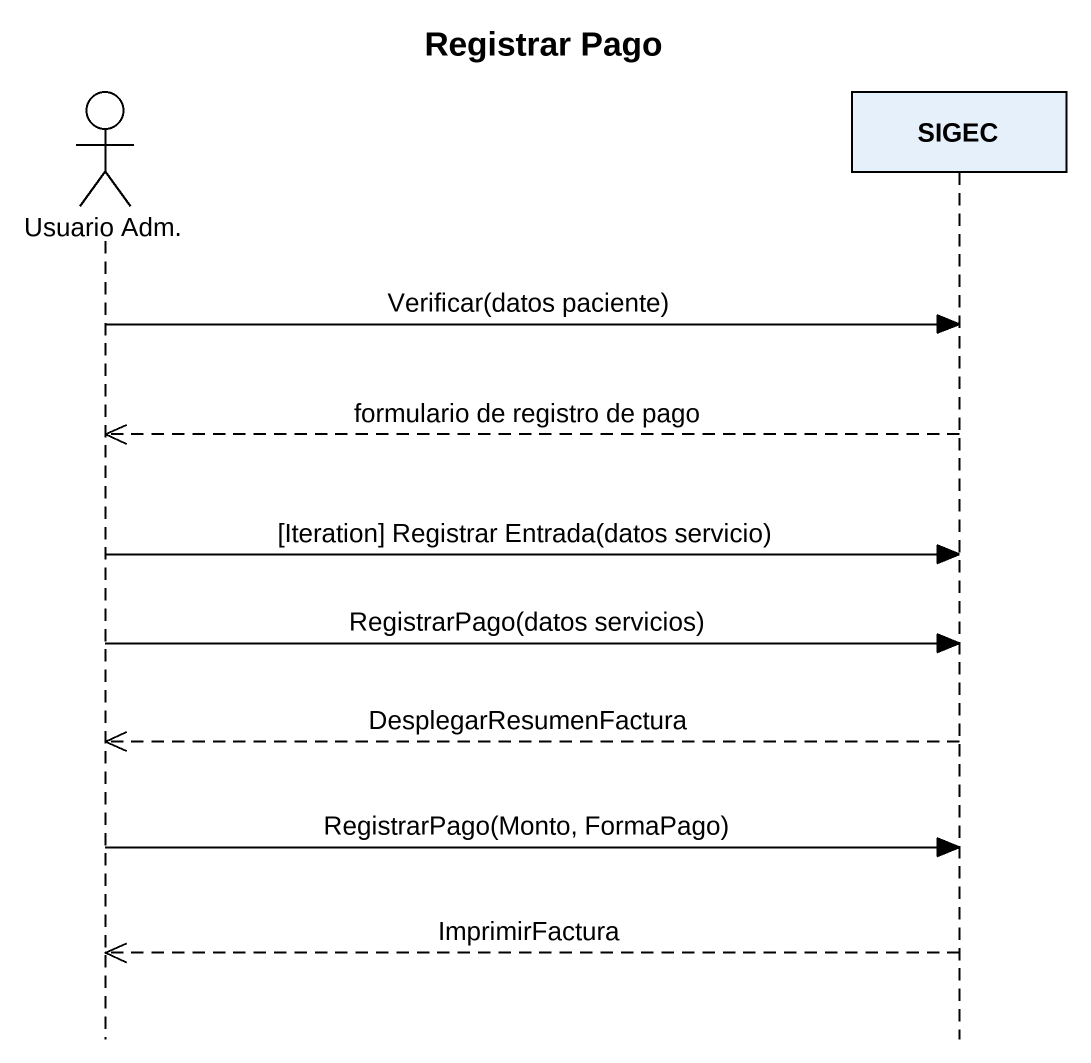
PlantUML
@startuml
title Registrar Pago
hide footbox
actor "Usuario Adm." as Usuario_Adm
participant SIGEC

Usuario_Adm -> SIGEC : Verificar(datos paciente)
SIGEC -->> Usuario_Adm : formulario de registro de pago
Usuario_Adm -> SIGEC : [Iteration] Registrar Entrada(datos servicio)
Usuario_Adm -> SIGEC : RegistrarPago(datos servicios)
SIGEC -->> Usuario_Adm : DesplegarResumenFactura
Usuario_Adm -> SIGEC : RegistrarPago(Monto, FormaPago)
SIGEC -->> Usuario_Adm : ImprimirFactura
@enduml
